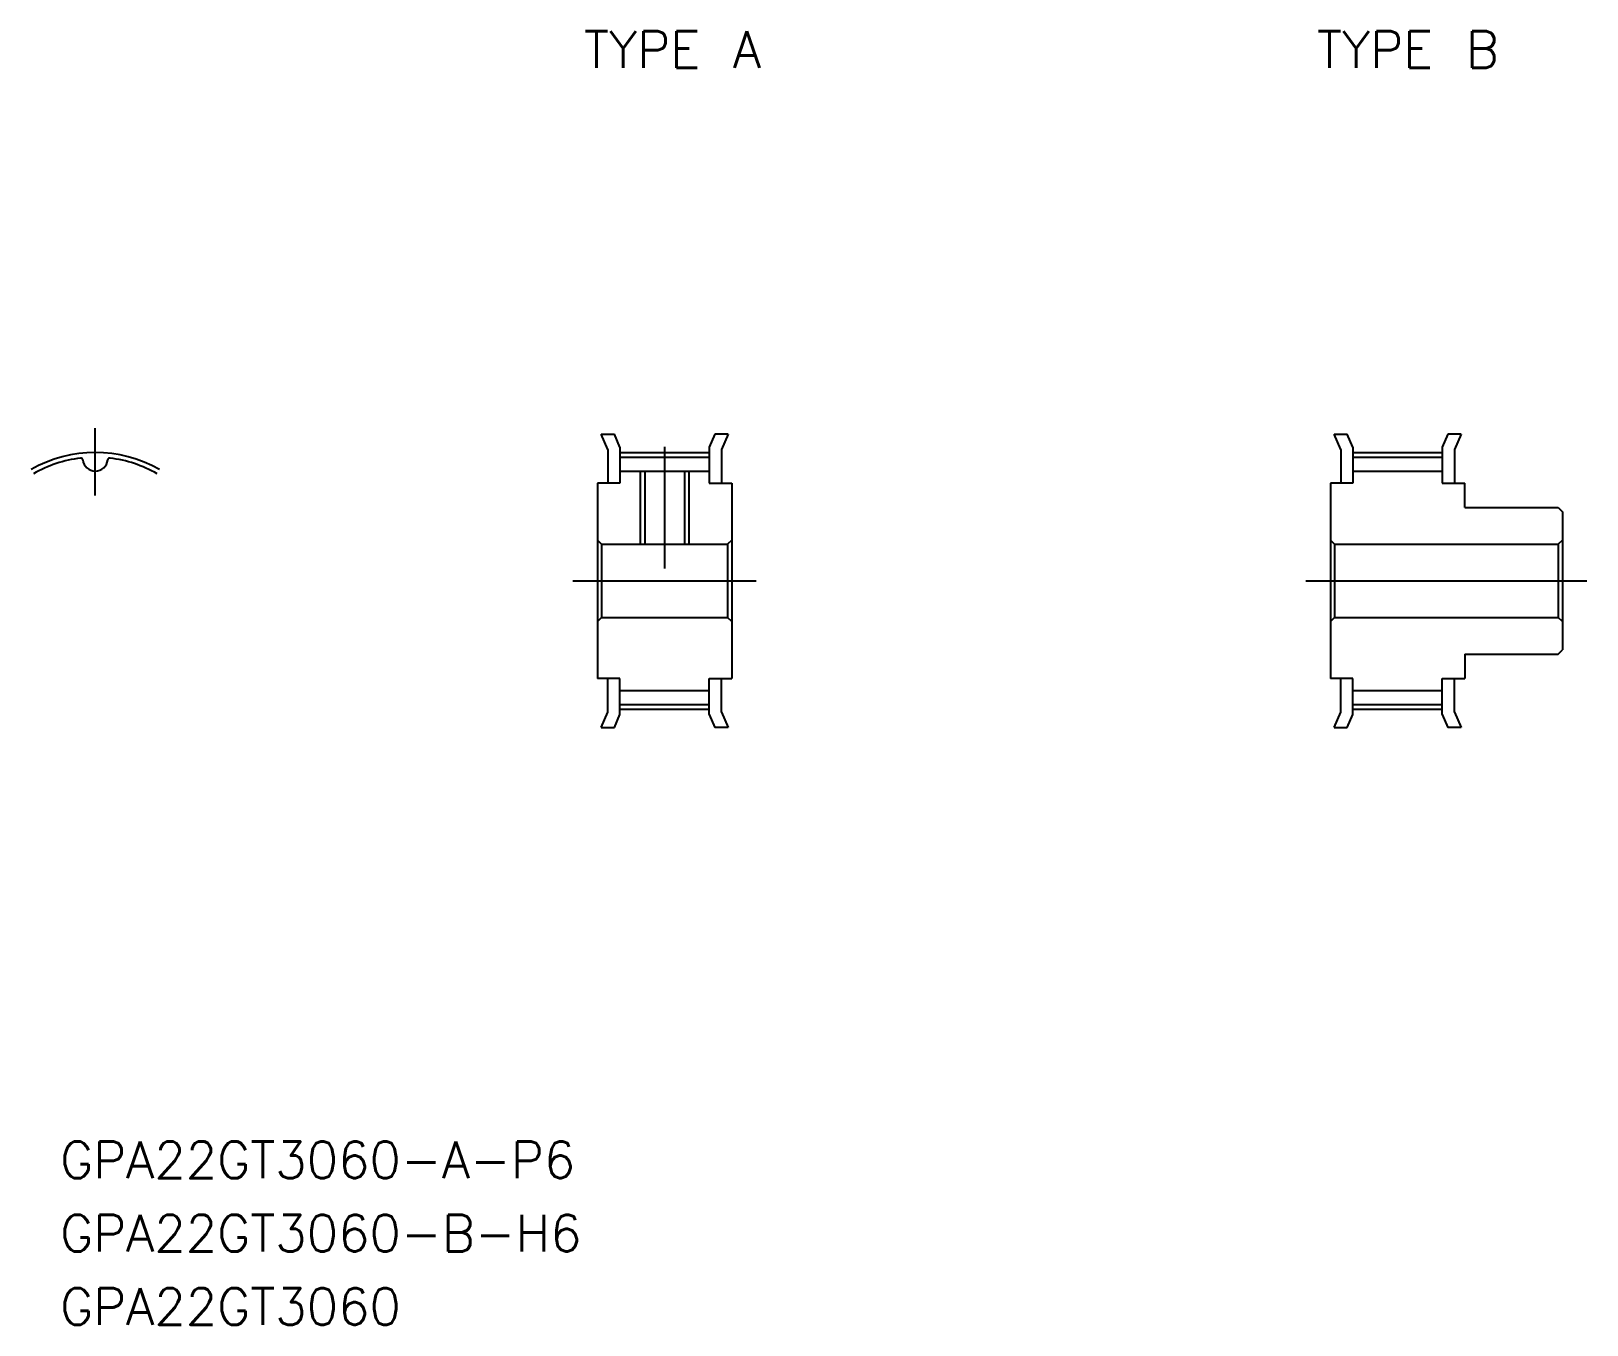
# Model space of a CAD drawing. Extents: x -5 to 122, y -61 to 45.
import ezdxf

# ---------------------------------------------------------------- set-up
doc = ezdxf.new("R2010")
doc.units = 0
doc.linetypes.add('CENTER', pattern=[50.8, 31.75, -6.35, 6.35, -6.35])
doc.layers.get('0').update_dxf_attribs({"linetype": 'CONTINUOUS'})
doc.layers.add('CENTER', color=1, linetype='CONTINUOUS')
doc.styles.get("Standard").update_dxf_attribs({"font": 'txt.shx', "height": 3, "bigfont": 'bigfont.shx'})

msp = doc.modelspace()

# ---------------------------------------------------------------- linework, layer by layer
at = {"color": 7, "linetype": 'CONTINUOUS'}
for p, q in [((41.4, 12), (42.49, 12)), ((41.95, 10.74), (41.4, 12)), ((42.95, 10.95), (42.49, 12)), ((50.71, 12), (50.25, 10.95)), ((51.8, 12), (50.71, 12)), ((51.8, 12), (51.25, 10.74)), ((101.4, 12), (102.49, 12)), ((101.95, 10.74), (101.4, 12)), ((102.95, 10.95), (102.49, 12)), ((110.71, 12), (110.25, 10.95)), ((111.8, 12), (110.71, 12)), ((111.8, 12), (111.25, 10.74)), ((41.95, 10.74), (41.95, 8)), ((42.95, 10.95), (42.95, 8)), ((50.25, 10.95), (50.25, 8)), ((51.25, 10.74), (51.25, 8)), ((101.95, 10.74), (101.95, 8)), ((102.95, 10.95), (102.95, 8)), ((110.25, 10.95), (110.25, 8)), ((111.25, 10.74), (111.25, 8)), ((42.95, 10.12), (50.25, 10.12)), ((42.95, 8.98), (50.25, 8.98)), ((44.98, 8.98), (44.98, 3)), ((48.22, 8.98), (48.22, 3)), ((102.95, 10.12), (110.25, 10.12)), ((102.95, 8.98), (110.25, 8.98)), ((41.1, 8), (41.1, -8)), ((42.95, 8), (41.1, 8)), ((50.25, 8), (52.1, 8)), ((52.1, 8), (52.1, -8)), ((101.1, 8), (101.1, -8)), ((102.95, 8), (101.1, 8)), ((110.25, 8), (112.1, 8)), ((112.1, 6), (112.1, 8)), ((112.1, 6), (119.76, 6)), ((119.76, 6), (120.1, 5.66)), ((120.1, 5.66), (120.1, -5.66)), ((41.1, 3.34), (41.44, 3)), ((41.44, 3), (51.76, 3)), ((41.44, 3), (41.44, -3)), ((52.1, 3.34), (51.76, 3)), ((51.76, 3), (51.76, -3)), ((101.1, 3.34), (101.44, 3)), ((101.44, 3), (119.76, 3)), ((101.44, 3), (101.44, -3)), ((120.1, 3.34), (119.76, 3)), ((119.76, 3), (119.76, -3)), ((41.1, -3.34), (41.44, -3)), ((41.44, -3), (51.76, -3)), ((52.1, -3.34), (51.76, -3)), ((101.1, -3.34), (101.44, -3)), ((101.44, -3), (119.76, -3)), ((120.1, -3.34), (119.76, -3)), ((112.1, -6), (112.1, -8)), ((112.1, -6), (119.76, -6)), ((119.76, -6), (120.1, -5.66)), ((42.95, -8), (41.1, -8)), ((41.95, -10.74), (41.95, -8)), ((42.95, -10.95), (42.95, -8)), ((50.25, -10.95), (50.25, -8)), ((50.25, -8), (52.1, -8)), ((51.25, -10.74), (51.25, -8)), ((102.95, -8), (101.1, -8)), ((101.95, -10.74), (101.95, -8)), ((102.95, -10.95), (102.95, -8)), ((110.25, -8), (112.1, -8)), ((110.25, -10.95), (110.25, -8)), ((111.25, -10.74), (111.25, -8)), ((42.95, -8.98), (50.25, -8.98)), ((42.95, -10.12), (50.25, -10.12)), ((102.95, -8.98), (110.25, -8.98)), ((102.95, -10.12), (110.25, -10.12)), ((41.4, -12), (41.95, -10.74)), ((42.49, -12), (42.95, -10.95)), ((50.25, -10.95), (50.71, -12)), ((51.25, -10.74), (51.8, -12)), ((101.4, -12), (101.95, -10.74)), ((102.49, -12), (102.95, -10.95)), ((110.25, -10.95), (110.71, -12)), ((111.25, -10.74), (111.8, -12)), ((41.4, -12), (42.49, -12)), ((51.8, -12), (50.71, -12)), ((101.4, -12), (102.49, -12)), ((111.8, -12), (110.71, -12))]:
    msp.add_line(p, q, dxfattribs=at)
at = {"color": 3, "linetype": 'CONTINUOUS'}
for p, q in [((44.6, 8.98), (44.6, 3)), ((48.6, 8.98), (48.6, 3))]:
    msp.add_line(p, q, dxfattribs=at)
at = {"color": 7, "linetype": 'CONTINUOUS'}
for centre, radius, start, end in [((0, 0), 10.12, 96.8667, 120), ((-1.19, 9.88), 0.171, 6.1578, 96.8667), ((0, 10.01), 1.03, 186.1578, 353.8422), ((1.19, 9.88), 0.171, 83.1333, 173.8422), ((0, 0), 10.12, 60, 83.1333)]:
    msp.add_arc(centre, radius, start, end, dxfattribs=at)
at = {"layer": 'CENTER', "color": 1, "linetype": 'CENTER'}
for p, q in [((0, 6.99), (0, 12.51)), ((42.95, 10.51), (50.25, 10.51)), ((46.6, 10.98), (46.6, 1)), ((102.95, 10.51), (110.25, 10.51)), ((39.1, 0), (54.1, 0)), ((99.1, 0), (122.1, 0)), ((42.95, -10.51), (50.25, -10.51)), ((102.95, -10.51), (110.25, -10.51))]:
    msp.add_line(p, q, dxfattribs=at)
msp.add_arc((0, 0), 10.51, 60, 120, dxfattribs=at)

# ---------------------------------------------------------------- texts
at = {"color": 7, "linetype": 'CONTINUOUS'}
for s, p in [('TYPE A', (40, 42)), ('TYPE B', (100, 42)), ('GPA22GT3060-A-P6', (-2.88, -48.9)), ('GPA22GT3060-B-H6', (-2.88, -54.9)), ('GPA22GT3060', (-2.88, -60.9))]:
    msp.add_text(s, height=3, dxfattribs=at).set_placement(p)

doc.saveas('drawing.dxf')
